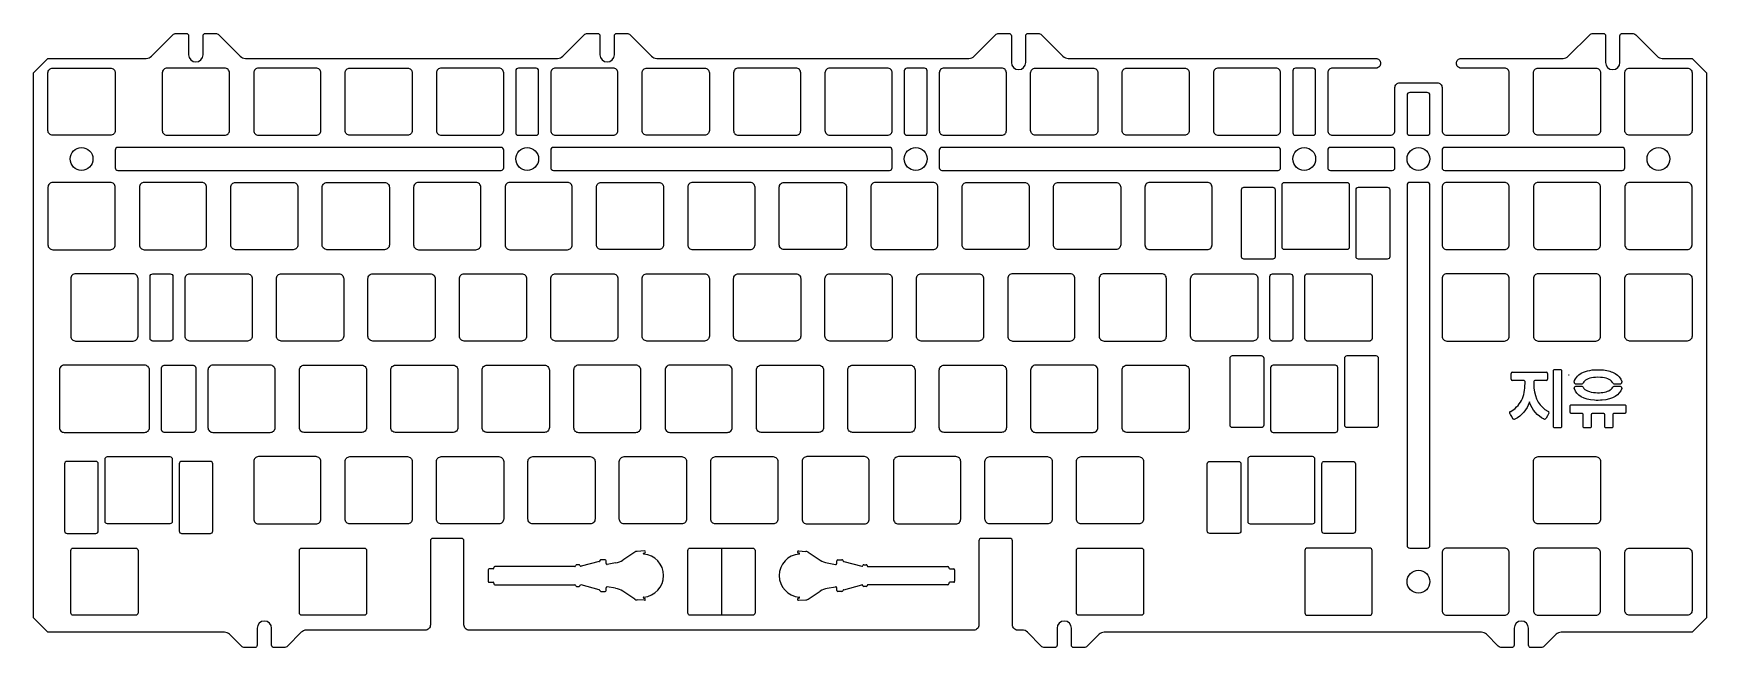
# Model space of a CAD drawing. Header units: millimetres. Extents: x 57 to 406, y 16 to 144.
import ezdxf

# ---------------------------------------------------------------- set-up
doc = ezdxf.new("R2010")
doc.units = ezdxf.units.MM
doc.layers.get('0').update_dxf_attribs({"linetype": 'CONTINUOUS'})

msp = doc.modelspace()

# ---------------------------------------------------------------- linework, layer by layer
for p, q in [((365.28, 72.17), (365.28, 72.78)), ((365.28, 71.56), (365.28, 72.17)), ((365.53, 73.03), (369.06, 73.03)), ((366.72, 71.31), (365.53, 71.31)), ((367.9, 71.31), (366.72, 71.31)), ((368.15, 70.69), (368.15, 71.06)), ((369.06, 73.03), (372.6, 73.03)), ((369.97, 71.06), (369.97, 70.71)), ((371.41, 71.31), (370.22, 71.31)), ((372.6, 71.31), (371.41, 71.31)), ((372.85, 72.78), (372.85, 72.17)), ((372.85, 72.17), (372.85, 71.56)), ((377.24, 72.5), (377.37, 72.5)), ((378.63, 70.62), (380.03, 70.62)), ((380.05, 70.02), (378.64, 70.02)), ((388.08, 70.02), (386.65, 70.02)), ((386.67, 70.62), (388.09, 70.62)), ((369.07, 66.84), (369.01, 66.63)), ((369.17, 66.54), (369.07, 66.84)), ((365.49, 63.56), (365.49, 63.56)), ((373.13, 64.48), (372.81, 63.93)), ((372.91, 64.89), (373.03, 64.83)), ((63.73, 41.42), (63.81, 41.42)), ((146.54, 38.37), (140.54, 38.37)), ((260.84, 38.37), (254.84, 38.37)), ((140.04, 37.87), (140.04, 20.92)), ((147.04, 20.92), (147.04, 37.87)), ((182.64, 35.53), (180.14, 33.88)), ((184.63, 35.78), (183.13, 35.69)), ((184.47, 35.31), (184.71, 35.39)), ((200.69, 36.37), (200.69, 22.37)), ((216.92, 35.31), (216.68, 35.39)), ((216.76, 35.78), (218.25, 35.69)), ((218.74, 35.53), (221.25, 33.88)), ((254.34, 37.87), (254.34, 20.92)), ((261.34, 20.92), (261.34, 37.87)), ((152.09, 31.82), (152.09, 29.44)), ((153.09, 32.02), (152.29, 32.02)), ((153.29, 32.32), (153.29, 32.22)), ((170.11, 32.52), (153.49, 32.52)), ((170.32, 32.74), (170.3, 32.67)), ((171.01, 32.89), (170.52, 32.89)), ((171.21, 32.71), (171.2, 32.74)), ((175.18, 33.57), (171.46, 32.57)), ((175.41, 33.84), (175.3, 33.66)), ((176.46, 33.94), (175.58, 33.94)), ((176.66, 33.17), (176.66, 33.74)), ((178.63, 33.28), (176.9, 32.98)), ((222.75, 33.28), (224.49, 32.98)), ((224.72, 33.17), (224.72, 33.74)), ((224.92, 33.94), (225.81, 33.94)), ((225.98, 33.84), (226.08, 33.66)), ((226.2, 33.57), (229.93, 32.57)), ((230.18, 32.71), (230.18, 32.74)), ((230.38, 32.89), (230.87, 32.89)), ((231.06, 32.74), (231.08, 32.67)), ((231.28, 32.52), (247.89, 32.52)), ((248.09, 32.32), (248.09, 32.22)), ((248.29, 32.02), (249.09, 32.02)), ((249.29, 31.82), (249.29, 29.44)), ((152.29, 29.24), (153.09, 29.24)), ((153.29, 29.04), (153.29, 28.94)), ((153.49, 28.74), (170.11, 28.74)), ((170.3, 28.6), (170.32, 28.52)), ((170.52, 28.37), (171.01, 28.37)), ((171.2, 28.52), (171.21, 28.55)), ((175.18, 27.69), (171.46, 28.69)), ((176.66, 27.53), (176.66, 28.09)), ((178.63, 27.98), (176.9, 28.28)), ((222.75, 27.98), (224.49, 28.28)), ((224.72, 27.53), (224.72, 28.09)), ((226.2, 27.69), (229.93, 28.69)), ((230.18, 28.52), (230.18, 28.55)), ((230.87, 28.37), (230.38, 28.37)), ((231.08, 28.6), (231.06, 28.52)), ((247.89, 28.74), (231.28, 28.74)), ((248.09, 29.04), (248.09, 28.94)), ((249.09, 29.24), (248.29, 29.24)), ((175.3, 27.6), (175.41, 27.43)), ((175.58, 27.33), (176.46, 27.33)), ((182.64, 25.73), (180.14, 27.38)), ((184.63, 25.48), (183.14, 25.57)), ((184.47, 25.95), (184.71, 25.87)), ((216.92, 25.95), (216.68, 25.87)), ((216.75, 25.48), (218.25, 25.57)), ((218.74, 25.73), (221.25, 27.38)), ((225.81, 27.33), (224.92, 27.33)), ((226.08, 27.6), (225.98, 27.43))]:
    msp.add_line(p, q)
for points in [[(337.05, 136.38), (328.05, 136.38, 0.414214), (327.05, 135.38), (327.05, 123.38, 0.414214), (328.05, 122.38), (340.05, 122.38, 0.414214), (341.05, 123.38), (341.05, 132.33, -0.414214), (342.05, 133.33), (349.86, 133.33, -0.414214), (350.86, 132.33), (350.86, 123.38, 0.414214), (351.86, 122.38), (363.86, 122.38, 0.414214), (364.86, 123.38), (364.86, 135.38, 0.414214), (363.86, 136.38), (354.86, 136.38, -0.414214), (353.86, 137.38), (353.86, 137.41, -0.414214), (354.86, 138.41), (376.11, 138.41, 0.198912), (377.17, 138.84), (381.64, 143.31, -0.198912), (382.35, 143.61), (384.43, 143.61, -0.414214), (384.93, 143.11), (384.93, 137.58, 1), (387.93, 137.58), (387.93, 143.11, -0.414214), (388.43, 143.61), (390.52, 143.61, -0.198912), (391.22, 143.31), (395.69, 138.84, 0.198912), (396.75, 138.41), (402.98, 138.41), (405.98, 135.41), (405.98, 21.84), (402.98, 18.84), (375.7, 18.84, 0.198912), (374.64, 18.4), (372.17, 15.94, -0.198912), (371.47, 15.64), (369.38, 15.64, -0.414214), (368.88, 16.14), (368.88, 19.67, 1), (365.88, 19.67), (365.88, 16.14, -0.414214), (365.38, 15.64), (363.3, 15.64, -0.198912), (362.59, 15.94), (360.12, 18.4, 0.198912), (359.06, 18.84), (280.45, 18.84, 0.198912), (279.39, 18.4), (276.92, 15.94, -0.198912), (276.22, 15.64), (274.13, 15.64, -0.414214), (273.63, 16.14), (273.63, 19.67, 1), (270.63, 19.67), (270.63, 16.14, -0.414214), (270.13, 15.64), (268.05, 15.64, -0.198912), (267.34, 15.94), (264.44, 18.84, 0.198491), (263.38, 19.27), (262.42, 19.27, -0.414214), (261.34, 20.35), (261.34, 37.87, 0.414214), (260.84, 38.37), (254.84, 38.37, 0.414214), (254.34, 37.87), (254.34, 20.35, -0.414214), (253.27, 19.27), (148.12, 19.27, -0.414214), (147.04, 20.35), (147.04, 37.87, 0.414214), (146.54, 38.37), (140.54, 38.37, 0.414214), (140.04, 37.87), (140.04, 20.35, -0.414214), (138.97, 19.27), (114.19, 19.27, 0.199266), (113.13, 18.83), (110.24, 15.94, -0.198912), (109.53, 15.64), (107.44, 15.64, -0.414214), (106.94, 16.14), (106.94, 19.67, 1), (103.94, 19.67), (103.94, 16.14, -0.414214), (103.44, 15.64), (101.36, 15.64, -0.198912), (100.65, 15.94), (98.18, 18.4, 0.198912), (97.12, 18.84), (60.32, 18.84), (57.32, 21.84), (57.32, 135.41), (60.32, 138.41), (80.83, 138.41, 0.198912), (81.9, 138.84), (86.36, 143.31, -0.198912), (87.07, 143.61), (89.16, 143.61, -0.414214), (89.66, 143.11), (89.66, 139.16, 1), (92.66, 139.16), (92.66, 143.11, -0.414214), (93.16, 143.61), (95.24, 143.61, -0.198912), (95.95, 143.31), (100.42, 138.84, 0.198912), (101.48, 138.41), (166.56, 138.41, 0.198912), (167.62, 138.84), (172.09, 143.31, -0.198912), (172.8, 143.61), (174.88, 143.61, -0.414214), (175.38, 143.11), (175.38, 139.16, 1), (178.38, 139.16), (178.38, 143.11, -0.414214), (178.88, 143.61), (180.97, 143.61, -0.198912), (181.67, 143.31), (186.14, 138.84, 0.198912), (187.2, 138.41), (252.28, 138.41, 0.198912), (253.35, 138.84), (257.81, 143.31, -0.198912), (258.52, 143.61), (260.61, 143.61, -0.414214), (261.11, 143.11), (261.11, 137.58, 1), (264.11, 137.58), (264.11, 143.11, -0.414214), (264.61, 143.61), (266.69, 143.61, -0.198912), (267.4, 143.31), (271.87, 138.84, 0.198912), (272.93, 138.41), (337.05, 138.41, -0.414214), (338.05, 137.41), (338.05, 137.38, -0.414214)], [(60.34, 135.38, -0.414214), (61.34, 136.38), (73.34, 136.38, -0.414214), (74.34, 135.38), (74.34, 123.38, -0.414214), (73.34, 122.38), (61.34, 122.38, -0.414214), (60.34, 123.38)], [(98.16, 123.38), (98.16, 135.38, 0.414214), (97.16, 136.38), (85.16, 136.38, 0.414214), (84.16, 135.38), (84.16, 123.38, 0.414214), (85.16, 122.38), (97.16, 122.38, 0.414214)], [(116.21, 136.38), (104.21, 136.38, 0.414214), (103.21, 135.38), (103.21, 123.38, 0.414214), (104.21, 122.38), (116.21, 122.38, 0.414214), (117.21, 123.38), (117.21, 135.38, 0.414214)], [(122.26, 135.38, -0.414214), (123.26, 136.38), (135.26, 136.38, -0.414214), (136.26, 135.38), (136.26, 123.38, -0.414214), (135.26, 122.38), (123.26, 122.38, -0.414214), (122.26, 123.38)], [(142.31, 122.38), (154.31, 122.38, 0.414214), (155.31, 123.38), (155.31, 135.38, 0.414214), (154.31, 136.38), (142.31, 136.38, 0.414214), (141.31, 135.38), (141.31, 123.38, 0.414214)], [(162.05, 136.38), (158.38, 136.38, 0.414214), (157.83, 135.83), (157.83, 122.93, 0.414214), (158.38, 122.38), (162.05, 122.38, 0.414214), (162.6, 122.93), (162.6, 135.83, 0.414214)], [(179.12, 123.38), (179.12, 135.38, 0.414214), (178.12, 136.38), (166.12, 136.38, 0.414214), (165.12, 135.38), (165.12, 123.38, 0.414214), (166.12, 122.38), (178.12, 122.38, 0.414214)], [(184.17, 135.38, -0.414214), (185.17, 136.38), (197.17, 136.38, -0.414214), (198.17, 135.38), (198.17, 123.38, -0.414214), (197.17, 122.38), (185.17, 122.38, -0.414214), (184.17, 123.38)], [(216.22, 136.38), (204.22, 136.38, 0.414214), (203.22, 135.38), (203.22, 123.38, 0.414214), (204.22, 122.38), (216.22, 122.38, 0.414214), (217.22, 123.38), (217.22, 135.38, 0.414214)], [(236.27, 123.38), (236.27, 135.38, 0.414214), (235.27, 136.38), (223.27, 136.38, 0.414214), (222.27, 135.38), (222.27, 123.38, 0.414214), (223.27, 122.38), (235.27, 122.38, 0.414214)], [(243.01, 136.38), (239.35, 136.38, 0.414214), (238.8, 135.83), (238.8, 122.93, 0.414214), (239.35, 122.38), (243.01, 122.38, 0.414214), (243.56, 122.93), (243.56, 135.83, 0.414214)], [(260.08, 123.38), (260.08, 135.38, 0.414214), (259.08, 136.38), (247.08, 136.38, 0.414214), (246.08, 135.38), (246.08, 123.38, 0.414214), (247.08, 122.38), (259.08, 122.38, 0.414214)], [(265.13, 135.38, -0.414214), (266.13, 136.38), (278.13, 136.38, -0.414214), (279.13, 135.38), (279.13, 123.38, -0.414214), (278.13, 122.38), (266.13, 122.38, -0.414214), (265.13, 123.38)], [(285.18, 122.38, -0.414214), (284.18, 123.38), (284.18, 135.38, -0.414214), (285.18, 136.38), (297.18, 136.38, -0.414214), (298.18, 135.38), (298.18, 123.38, -0.414214), (297.18, 122.38)], [(316.23, 136.38), (304.23, 136.38, 0.414214), (303.23, 135.38), (303.23, 123.38, 0.414214), (304.23, 122.38), (316.23, 122.38, 0.414214), (317.23, 123.38), (317.23, 135.38, 0.414214)], [(323.97, 136.38), (320.31, 136.38, 0.414214), (319.76, 135.83), (319.76, 122.93, 0.414214), (320.31, 122.38), (323.97, 122.38, 0.414214), (324.52, 122.93), (324.52, 135.83, 0.414214)], [(370.91, 122.38, -0.414214), (369.91, 123.38), (369.91, 135.38, -0.414214), (370.91, 136.38), (382.91, 136.38, -0.414214), (383.91, 135.38), (383.91, 123.38, -0.414214), (382.91, 122.38)], [(389.96, 122.38, -0.414214), (388.96, 123.38), (388.96, 135.38, -0.414214), (389.96, 136.38), (401.96, 136.38, -0.414214), (402.96, 135.38), (402.96, 123.38, -0.414214), (401.96, 122.38)], [(347.78, 131.31), (344.12, 131.31, 0.414214), (343.57, 130.76), (343.57, 122.93, 0.414214), (344.12, 122.38), (347.78, 122.38, 0.414214), (348.33, 122.93), (348.33, 130.76, 0.414214)], [(154.76, 119.85), (74.89, 119.85, 0.414214), (74.34, 119.3), (74.34, 115.63, 0.414214), (74.89, 115.08), (154.76, 115.08, 0.414214), (155.31, 115.63), (155.31, 119.3, 0.414214)], [(235.72, 119.85), (165.67, 119.85, 0.414214), (165.12, 119.3), (165.12, 115.63, 0.414214), (165.67, 115.08), (235.72, 115.08, 0.414214), (236.27, 115.63), (236.27, 119.3, 0.414214)], [(316.68, 119.85), (246.63, 119.85, 0.414214), (246.08, 119.3), (246.08, 115.63, 0.414214), (246.63, 115.08), (316.68, 115.08, 0.414214), (317.23, 115.63), (317.23, 119.3, 0.414214)], [(340.5, 119.85), (327.6, 119.85, 0.414214), (327.05, 119.3), (327.05, 115.63, 0.414214), (327.6, 115.08), (340.5, 115.08, 0.414214), (341.05, 115.63), (341.05, 119.3, 0.414214)], [(388.41, 119.85), (351.41, 119.85, 0.414214), (350.86, 119.3), (350.86, 115.63, 0.414214), (351.41, 115.08), (388.41, 115.08, 0.414214), (388.96, 115.63), (388.96, 119.3, 0.414214)], [(74.34, 99.55), (74.34, 111.55, 0.414214), (73.34, 112.55), (61.34, 112.55, 0.414214), (60.34, 111.55), (60.34, 99.55, 0.414214), (61.34, 98.55), (73.34, 98.55, 0.414214)], [(79.39, 111.55), (79.39, 99.55, 0.414214), (80.39, 98.55), (92.39, 98.55, 0.414214), (93.39, 99.55), (93.39, 111.55, 0.414214), (92.39, 112.55), (80.39, 112.55, 0.414214)], [(99.44, 98.55, -0.414214), (98.44, 99.55), (98.44, 111.55, -0.414214), (99.44, 112.55), (111.44, 112.55, -0.414214), (112.44, 111.55), (112.44, 99.55, -0.414214), (111.44, 98.55)], [(118.49, 98.55, -0.414214), (117.49, 99.55), (117.49, 111.55, -0.414214), (118.49, 112.55), (130.49, 112.55, -0.414214), (131.49, 111.55), (131.49, 99.55, -0.414214), (130.49, 98.55)], [(137.54, 98.55), (149.54, 98.55, 0.414214), (150.54, 99.55), (150.54, 111.55, 0.414214), (149.54, 112.55), (137.54, 112.55, 0.414214), (136.54, 111.55), (136.54, 99.55, 0.414214)], [(168.59, 112.55), (156.59, 112.55, 0.414214), (155.59, 111.55), (155.59, 99.55, 0.414214), (156.59, 98.55), (168.59, 98.55, 0.414214), (169.59, 99.55), (169.59, 111.55, 0.414214)], [(187.64, 112.57, -0.414214), (188.64, 111.57), (188.64, 99.57, -0.414214), (187.64, 98.57), (175.64, 98.57, -0.414214), (174.64, 99.57), (174.64, 111.57, -0.414214), (175.64, 112.57)], [(207.69, 99.57), (207.69, 111.57, 0.414214), (206.69, 112.57), (194.69, 112.57, 0.414214), (193.69, 111.57), (193.69, 99.57, 0.414214), (194.69, 98.57), (206.69, 98.57, 0.414214)], [(226.74, 99.57, -0.414214), (225.74, 98.57), (213.74, 98.57, -0.414214), (212.74, 99.57), (212.74, 111.57, -0.414214), (213.74, 112.57), (225.74, 112.57, -0.414214), (226.74, 111.57)], [(245.79, 99.57), (245.79, 111.57, 0.414214), (244.79, 112.57), (232.79, 112.57, 0.414214), (231.79, 111.57), (231.79, 99.57, 0.414214), (232.79, 98.57), (244.79, 98.57, 0.414214)], [(264.84, 99.57, -0.414214), (263.84, 98.57), (251.84, 98.57, -0.414214), (250.84, 99.57), (250.84, 111.57, -0.414214), (251.84, 112.57), (263.84, 112.57, -0.414214), (264.84, 111.57)], [(269.89, 111.57, -0.414214), (270.89, 112.57), (282.89, 112.57, -0.414214), (283.89, 111.57), (283.89, 99.57, -0.414214), (282.89, 98.57), (270.89, 98.57, -0.414214), (269.89, 99.57)], [(288.94, 111.57), (288.94, 99.57, 0.414214), (289.94, 98.57), (301.94, 98.57, 0.414214), (302.94, 99.57), (302.94, 111.57, 0.414214), (301.94, 112.57), (289.94, 112.57, 0.414214)], [(318.02, 112.57), (331.02, 112.57, -0.414214), (331.52, 112.07), (331.52, 99.07, -0.414214), (331.02, 98.57), (318.02, 98.57, -0.414214), (317.52, 99.07), (317.52, 112.07, -0.414214)], [(347.79, 112.57), (344.12, 112.57, 0.414214), (343.57, 112.02), (343.57, 36.92, 0.414214), (344.12, 36.37), (347.79, 36.37, 0.414214), (348.34, 36.92), (348.34, 112.02, 0.414214)], [(351.86, 98.57), (363.86, 98.57, 0.414214), (364.86, 99.57), (364.86, 111.57, 0.414214), (363.86, 112.57), (351.86, 112.57, 0.414214), (350.86, 111.57), (350.86, 99.57, 0.414214)], [(370.91, 98.57), (382.91, 98.57, 0.414214), (383.91, 99.57), (383.91, 111.57, 0.414214), (382.91, 112.57), (370.91, 112.57, 0.414214), (369.91, 111.57), (369.91, 99.57, 0.414214)], [(401.96, 112.57), (389.96, 112.57, 0.414214), (388.96, 111.57), (388.96, 99.57, 0.414214), (389.96, 98.57), (401.96, 98.57, 0.414214), (402.96, 99.57), (402.96, 111.57, 0.414214)], [(309.58, 111.57), (315.58, 111.57, -0.414214), (316.08, 111.07), (316.08, 97.07, -0.414214), (315.58, 96.57), (309.58, 96.57, -0.414214), (309.08, 97.07), (309.08, 111.07, -0.414214)], [(339.46, 111.57, -0.414214), (339.96, 111.07), (339.96, 97.07, -0.414214), (339.46, 96.57), (333.46, 96.57, -0.414214), (332.96, 97.07), (332.96, 111.07, -0.414214), (333.46, 111.57)], [(79.11, 80.52), (79.11, 92.52, 0.414214), (78.11, 93.52), (66.11, 93.52, 0.414214), (65.11, 92.52), (65.11, 80.52, 0.414214), (66.11, 79.52), (78.11, 79.52, 0.414214)], [(81.63, 92.97, -0.414214), (82.18, 93.52), (85.84, 93.52, -0.414214), (86.39, 92.97), (86.39, 80.07, -0.414214), (85.84, 79.52), (82.18, 79.52, -0.414214), (81.63, 80.07)], [(88.92, 92.52, -0.414214), (89.92, 93.52), (101.92, 93.52, -0.414214), (102.92, 92.52), (102.92, 80.52, -0.414214), (101.92, 79.52), (89.92, 79.52, -0.414214), (88.92, 80.52)], [(108.97, 79.52, -0.414214), (107.97, 80.52), (107.97, 92.52, -0.414214), (108.97, 93.52), (120.97, 93.52, -0.414214), (121.97, 92.52), (121.97, 80.52, -0.414214), (120.97, 79.52)], [(128.02, 79.52, -0.414214), (127.02, 80.52), (127.02, 92.52, -0.414214), (128.02, 93.52), (140.02, 93.52, -0.414214), (141.02, 92.52), (141.02, 80.52, -0.414214), (140.02, 79.52)], [(160.07, 80.52, -0.414214), (159.07, 79.52), (147.07, 79.52, -0.414214), (146.07, 80.52), (146.07, 92.52, -0.414214), (147.07, 93.52), (159.07, 93.52, -0.414214), (160.07, 92.52)], [(166.12, 79.52, -0.414214), (165.12, 80.52), (165.12, 92.52, -0.414214), (166.12, 93.52), (178.12, 93.52, -0.414214), (179.12, 92.52), (179.12, 80.52, -0.414214), (178.12, 79.52)], [(185.17, 79.52, -0.414214), (184.17, 80.52), (184.17, 92.52, -0.414214), (185.17, 93.52), (197.17, 93.52, -0.414214), (198.17, 92.52), (198.17, 80.52, -0.414214), (197.17, 79.52)], [(216.22, 93.52, -0.414214), (217.22, 92.52), (217.22, 80.52, -0.414214), (216.22, 79.52), (204.22, 79.52, -0.414214), (203.22, 80.52), (203.22, 92.52, -0.414214), (204.22, 93.52)], [(222.27, 92.52, -0.414214), (223.27, 93.52), (235.27, 93.52, -0.414214), (236.27, 92.52), (236.27, 80.52, -0.414214), (235.27, 79.52), (223.27, 79.52, -0.414214), (222.27, 80.52)], [(255.32, 80.52, -0.414214), (254.32, 79.52), (242.32, 79.52, -0.414214), (241.32, 80.52), (241.32, 92.52, -0.414214), (242.32, 93.52), (254.32, 93.52, -0.414214), (255.32, 92.52)], [(274.37, 80.52), (274.37, 92.52, 0.414214), (273.37, 93.52), (261.37, 93.52, 0.414214), (260.37, 92.52), (260.37, 80.52, 0.414214), (261.37, 79.52), (273.37, 79.52, 0.414214)], [(293.42, 80.52), (293.42, 92.52, 0.414214), (292.42, 93.52), (280.42, 93.52, 0.414214), (279.42, 92.52), (279.42, 80.52, 0.414214), (280.42, 79.52), (292.42, 79.52, 0.414214)], [(312.47, 80.52, -0.414214), (311.47, 79.52), (299.47, 79.52, -0.414214), (298.47, 80.52), (298.47, 92.52, -0.414214), (299.47, 93.52), (311.47, 93.52, -0.414214), (312.47, 92.52)], [(314.99, 92.97, -0.414214), (315.54, 93.52), (319.21, 93.52, -0.414214), (319.76, 92.97), (319.76, 80.07, -0.414214), (319.21, 79.52), (315.54, 79.52, -0.414214), (314.99, 80.07)], [(322.28, 93.02, -0.414214), (322.78, 93.52), (335.78, 93.52, -0.414214), (336.28, 93.02), (336.28, 80.02, -0.414214), (335.78, 79.52), (322.78, 79.52, -0.414214), (322.28, 80.02)], [(364.86, 80.52), (364.86, 92.52, 0.414214), (363.86, 93.52), (351.86, 93.52, 0.414214), (350.86, 92.52), (350.86, 80.52, 0.414214), (351.86, 79.52), (363.86, 79.52, 0.414214)], [(369.91, 92.52), (369.91, 80.52, 0.414214), (370.91, 79.52), (382.91, 79.52, 0.414214), (383.91, 80.52), (383.91, 92.52, 0.414214), (382.91, 93.52), (370.91, 93.52, 0.414214)], [(402.96, 80.52, -0.414214), (401.96, 79.52), (389.96, 79.52, -0.414214), (388.96, 80.52), (388.96, 92.52, -0.414214), (389.96, 93.52), (401.96, 93.52, -0.414214), (402.96, 92.52)], [(63.72, 60.47), (80.49, 60.47, 0.414214), (81.49, 61.47), (81.49, 73.47, 0.414214), (80.49, 74.47), (63.72, 74.47, 0.414214), (62.72, 73.47), (62.72, 61.47, 0.414214)], [(84.01, 73.92, -0.414214), (84.56, 74.47), (90.61, 74.47, -0.414214), (91.16, 73.92), (91.16, 61.02, -0.414214), (90.61, 60.47), (84.56, 60.47, -0.414214), (84.01, 61.02)], [(94.68, 60.47), (106.68, 60.47, 0.414214), (107.68, 61.47), (107.68, 73.47, 0.414214), (106.68, 74.47), (94.68, 74.47, 0.414214), (93.68, 73.47), (93.68, 61.47, 0.414214)], [(113.73, 60.47, -0.414214), (112.73, 61.47), (112.73, 73.47, -0.414214), (113.73, 74.47), (125.73, 74.47, -0.414214), (126.73, 73.47), (126.73, 61.47, -0.414214), (125.73, 60.47)], [(131.78, 73.47, -0.414214), (132.78, 74.47), (144.78, 74.47, -0.414214), (145.78, 73.47), (145.78, 61.47, -0.414214), (144.78, 60.47), (132.78, 60.47, -0.414214), (131.78, 61.47)], [(151.83, 60.47, -0.414214), (150.83, 61.47), (150.83, 73.47, -0.414214), (151.83, 74.47), (163.83, 74.47, -0.414214), (164.83, 73.47), (164.83, 61.47, -0.414214), (163.83, 60.47)], [(182.88, 74.47), (170.88, 74.47, 0.414214), (169.88, 73.47), (169.88, 61.47, 0.414214), (170.88, 60.47), (182.88, 60.47, 0.414214), (183.88, 61.47), (183.88, 73.47, 0.414214)], [(189.93, 60.47), (201.93, 60.47, 0.414214), (202.93, 61.47), (202.93, 73.47, 0.414214), (201.93, 74.47), (189.93, 74.47, 0.414214), (188.93, 73.47), (188.93, 61.47, 0.414214)], [(220.98, 74.47, -0.414214), (221.98, 73.47), (221.98, 61.47, -0.414214), (220.98, 60.47), (208.98, 60.47, -0.414214), (207.98, 61.47), (207.98, 73.47, -0.414214), (208.98, 74.47)], [(241.03, 61.47, -0.414214), (240.03, 60.47), (228.03, 60.47, -0.414214), (227.03, 61.47), (227.03, 73.47, -0.414214), (228.03, 74.47), (240.03, 74.47, -0.414214), (241.03, 73.47)], [(259.08, 74.47, -0.414214), (260.08, 73.47), (260.08, 61.47, -0.414214), (259.08, 60.47), (247.08, 60.47, -0.414214), (246.08, 61.47), (246.08, 73.47, -0.414214), (247.08, 74.47)], [(278.13, 74.47), (266.13, 74.47, 0.414214), (265.13, 73.47), (265.13, 61.47, 0.414214), (266.13, 60.47), (278.13, 60.47, 0.414214), (279.13, 61.47), (279.13, 73.47, 0.414214)], [(284.18, 73.47, -0.414214), (285.18, 74.47), (297.18, 74.47, -0.414214), (298.18, 73.47), (298.18, 61.47, -0.414214), (297.18, 60.47), (285.18, 60.47, -0.414214), (284.18, 61.47)], [(307.2, 76.47), (313.2, 76.47, -0.414214), (313.7, 75.97), (313.7, 61.97, -0.414214), (313.2, 61.47), (307.2, 61.47, -0.414214), (306.7, 61.97), (306.7, 75.97, -0.414214)], [(328.64, 74.47), (315.64, 74.47, 0.414214), (315.14, 73.97), (315.14, 60.97, 0.414214), (315.64, 60.47), (328.64, 60.47, 0.414214), (329.14, 60.97), (329.14, 73.97, 0.414214)], [(330.58, 75.97, -0.414214), (331.08, 76.47), (337.08, 76.47, -0.414214), (337.58, 75.97), (337.58, 61.97, -0.414214), (337.08, 61.47), (331.08, 61.47, -0.414214), (330.58, 61.97)], [(374, 73.27), (374, 67.49), (374, 61.72, 0.414214), (374.25, 61.47), (374.91, 61.47), (375.57, 61.47, 0.414214), (375.82, 61.72), (375.82, 67.49), (375.82, 73.27, 0.414214), (375.57, 73.52), (374.91, 73.52), (374.25, 73.52, 0.414214)], [(380.2, 64.26), (380.2, 62.99), (380.2, 61.72, 0.414214), (380.45, 61.47), (381.11, 61.47), (381.78, 61.47, 0.414214), (382.03, 61.72), (382.03, 62.99), (382.03, 64.26, -0.414214), (382.28, 64.51), (383.36, 64.51), (384.44, 64.51, -0.414214), (384.69, 64.26), (384.69, 62.99), (384.69, 61.72, 0.414214), (384.94, 61.47), (385.6, 61.47), (386.26, 61.47, 0.414214), (386.51, 61.72), (386.51, 62.99), (386.51, 64.26, -0.414214), (386.76, 64.51), (387.88, 64.51), (388.99, 64.51, 0.414214), (389.24, 64.76), (389.24, 65.34), (389.24, 65.91, 0.414214), (388.99, 66.16), (383.36, 66.16), (377.72, 66.16, 0.414214), (377.47, 65.91), (377.47, 65.34), (377.47, 64.76, 0.414214), (377.72, 64.51), (378.84, 64.51), (379.95, 64.51, -0.414214)], [(70.31, 54.42), (64.31, 54.42, 0.414214), (63.81, 53.92), (63.81, 39.92, 0.414214), (64.31, 39.42), (70.31, 39.42, 0.414214), (70.81, 39.92), (70.81, 53.92, 0.414214)], [(72.75, 55.42), (85.75, 55.42, -0.414214), (86.25, 54.92), (86.25, 41.92, -0.414214), (85.75, 41.42), (72.75, 41.42, -0.414214), (72.25, 41.92), (72.25, 54.92, -0.414214)], [(94.19, 54.42), (88.19, 54.42, 0.414214), (87.69, 53.92), (87.69, 39.92, 0.414214), (88.19, 39.42), (94.19, 39.42, 0.414214), (94.69, 39.92), (94.69, 53.92, 0.414214)], [(104.21, 41.42), (116.21, 41.42, 0.414214), (117.21, 42.42), (117.21, 54.42, 0.414214), (116.21, 55.42), (104.21, 55.42, 0.414214), (103.21, 54.42), (103.21, 42.42, 0.414214)], [(135.26, 55.42, -0.414214), (136.26, 54.42), (136.26, 42.42, -0.414214), (135.26, 41.42), (123.26, 41.42, -0.414214), (122.26, 42.42), (122.26, 54.42, -0.414214), (123.26, 55.42)], [(142.31, 41.42, -0.414214), (141.31, 42.42), (141.31, 54.42, -0.414214), (142.31, 55.42), (154.31, 55.42, -0.414214), (155.31, 54.42), (155.31, 42.42, -0.414214), (154.31, 41.42)], [(161.36, 41.42, -0.414214), (160.36, 42.42), (160.36, 54.42, -0.414214), (161.36, 55.42), (173.36, 55.42, -0.414214), (174.36, 54.42), (174.36, 42.42, -0.414214), (173.36, 41.42)], [(180.41, 41.42, -0.414214), (179.41, 42.42), (179.41, 54.42, -0.414214), (180.41, 55.42), (192.41, 55.42, -0.414214), (193.41, 54.42), (193.41, 42.42, -0.414214), (192.41, 41.42)], [(198.46, 54.42, -0.414214), (199.46, 55.42), (211.46, 55.42, -0.414214), (212.46, 54.42), (212.46, 42.42, -0.414214), (211.46, 41.42), (199.46, 41.42, -0.414214), (198.46, 42.42)], [(218.51, 41.42), (230.51, 41.42, 0.414214), (231.51, 42.42), (231.51, 54.42, 0.414214), (230.51, 55.42), (218.51, 55.42, 0.414214), (217.51, 54.42), (217.51, 42.42, 0.414214)], [(250.56, 42.42), (250.56, 54.42, 0.414214), (249.56, 55.42), (237.56, 55.42, 0.414214), (236.56, 54.42), (236.56, 42.42, 0.414214), (237.56, 41.42), (249.56, 41.42, 0.414214)], [(255.61, 54.42, -0.414214), (256.61, 55.42), (268.61, 55.42, -0.414214), (269.61, 54.42), (269.61, 42.42, -0.414214), (268.61, 41.42), (256.61, 41.42, -0.414214), (255.61, 42.42)], [(275.66, 41.42, -0.414214), (274.66, 42.42), (274.66, 54.42, -0.414214), (275.66, 55.42), (287.66, 55.42, -0.414214), (288.66, 54.42), (288.66, 42.42, -0.414214), (287.66, 41.42)], [(302.44, 54.42), (308.44, 54.42, -0.414214), (308.94, 53.92), (308.94, 39.92, -0.414214), (308.44, 39.42), (302.44, 39.42, -0.414214), (301.94, 39.92), (301.94, 53.92, -0.414214)], [(323.87, 55.42), (310.87, 55.42, 0.414214), (310.37, 54.92), (310.37, 41.92, 0.414214), (310.87, 41.42), (323.87, 41.42, 0.414214), (324.37, 41.92), (324.37, 54.92, 0.414214)], [(332.31, 54.42, -0.414214), (332.81, 53.92), (332.81, 39.92, -0.414214), (332.31, 39.42), (326.31, 39.42, -0.414214), (325.81, 39.92), (325.81, 53.92, -0.414214), (326.31, 54.42)], [(370.91, 41.42, -0.414214), (369.91, 42.42), (369.91, 54.42, -0.414214), (370.91, 55.42), (382.91, 55.42, -0.414214), (383.91, 54.42), (383.91, 42.42, -0.414214), (382.91, 41.42)], [(65.11, 35.87, -0.414214), (65.61, 36.37), (78.61, 36.37, -0.414214), (79.11, 35.87), (79.11, 22.87, -0.414214), (78.61, 22.37), (65.61, 22.37, -0.414214), (65.11, 22.87)], [(112.73, 35.87, -0.414214), (113.23, 36.37), (126.23, 36.37, -0.414214), (126.73, 35.87), (126.73, 22.87, -0.414214), (126.23, 22.37), (113.23, 22.37, -0.414214), (112.73, 22.87)], [(194.19, 36.37), (207.19, 36.37, -0.414214), (207.69, 35.87), (207.69, 22.87, -0.414214), (207.19, 22.37), (194.19, 22.37, -0.414214), (193.69, 22.87), (193.69, 35.87, -0.414214)], [(274.66, 35.87, -0.414214), (275.16, 36.37), (288.16, 36.37, -0.414214), (288.66, 35.87), (288.66, 22.87, -0.414214), (288.16, 22.37), (275.16, 22.37, -0.414214), (274.66, 22.87)], [(335.78, 36.37), (322.78, 36.37, 0.414214), (322.28, 35.87), (322.28, 22.87, 0.414214), (322.78, 22.37), (335.78, 22.37, 0.414214), (336.28, 22.87), (336.28, 35.87, 0.414214)], [(364.86, 23.37), (364.86, 35.37, 0.414214), (363.86, 36.37), (351.86, 36.37, 0.414214), (350.86, 35.37), (350.86, 23.37, 0.414214), (351.86, 22.37), (363.86, 22.37, 0.414214)], [(383.91, 23.37), (383.91, 35.37, 0.414214), (382.91, 36.37), (370.91, 36.37, 0.414214), (369.91, 35.37), (369.91, 23.37, 0.414214), (370.91, 22.37), (382.91, 22.37, 0.414214)], [(402.96, 23.37, -0.414214), (401.96, 22.37), (389.96, 22.37, -0.414214), (388.96, 23.37), (388.96, 35.37, -0.414214), (389.96, 36.37), (401.96, 36.37, -0.414214), (402.96, 35.37)]]:
    msp.add_lwpolyline(points, format="xyb", close=True)
for centre in [(67.34, 117.46), (160.21, 117.46), (241.18, 117.46), (322.14, 117.46), (345.95, 117.46), (395.96, 117.46), (345.95, 29.37)]:
    msp.add_circle(centre, 2.38)
for centre, radius, start, end in [((365.53, 72.78), 0.25, 90, 180), ((365.53, 71.56), 0.25, 180, 270), ((367.9, 71.06), 0.25, -0.0114, 90), ((370.22, 71.06), 0.25, 90, 180), ((372.6, 72.78), 0.25, 0, 90), ((372.6, 71.56), 0.25, -90, 0), ((378.63, 70.87), 0.25, 167.0754, 270), ((378.64, 69.77), 0.25, 90, 193.7308), ((380.03, 70.87), 0.25, 270, 336.5529), ((380.05, 69.77), 0.25, 25.2529, 90), ((386.65, 69.77), 0.25, 90, 154.7964), ((386.67, 70.87), 0.25, 203.3169, 270), ((388.08, 69.77), 0.25, -13.571, 90), ((388.09, 70.87), 0.25, -90, 11.6167), ((365.19, 64.59), 0.25, 116.8064, 208.4298), ((372.91, 64.61), 0.25, -29.4691, 62.2742), ((183.19, 34.69), 1, 93.3415, 123.3415), ((184.5, 35.22), 0.1, 108.3415, 265.5476), ((184.14, 30.63), 4.5, 0, 85.5476), ((184.64, 35.58), 0.2, -71.6585, 93.3415), ((217.24, 30.63), 4.5, 94.4524, 180), ((216.74, 35.58), 0.2, 86.6585, 251.6585), ((216.89, 35.22), 0.1, -85.5476, 71.6585), ((218.19, 34.69), 1, 56.6585, 86.6585), ((152.29, 31.82), 0.2, 90, 180), ((153.09, 32.22), 0.2, -90, 0), ((153.49, 32.32), 0.2, 90, 180), ((170.11, 32.72), 0.2, 270, 345), ((170.52, 32.69), 0.2, 90, 165), ((171.01, 32.69), 0.2, 15, 90), ((171.4, 32.76), 0.2, 195, 285), ((175.13, 33.76), 0.2, 285, 330), ((175.58, 33.74), 0.2, 90, 150), ((176.46, 33.74), 0.2, 0, 90), ((176.86, 33.17), 0.2, 180, 280), ((177.94, 37.22), 4, 280, 303.3415), ((223.45, 37.22), 4, 236.6585, 260), ((224.52, 33.17), 0.2, -100, 0), ((224.92, 33.74), 0.2, 90, 180), ((225.81, 33.74), 0.2, 30, 90), ((226.26, 33.76), 0.2, 210, 255), ((229.98, 32.76), 0.2, 255, 345), ((230.38, 32.69), 0.2, 90, 165), ((230.87, 32.69), 0.2, 15, 90), ((231.28, 32.72), 0.2, 195, 270), ((247.89, 32.32), 0.2, 0, 90), ((248.29, 32.22), 0.2, 180, 270), ((249.09, 31.82), 0.2, 0, 90), ((152.29, 29.44), 0.2, 180, 270), ((153.09, 29.04), 0.2, 0, 90), ((153.49, 28.94), 0.2, 180, 270), ((170.11, 28.54), 0.2, 15, 90), ((170.52, 28.57), 0.2, 195, 270), ((171.01, 28.57), 0.2, 270, 345), ((171.4, 28.5), 0.2, 75, 165), ((176.86, 28.09), 0.2, 80, 180), ((177.94, 24.04), 4, 56.6585, 80), ((184.14, 30.63), 4.5, -85.5476, 0), ((217.24, 30.63), 4.5, 180, 265.5476), ((223.45, 24.04), 4, 100, 123.3415), ((224.52, 28.09), 0.2, 0, 100), ((229.98, 28.5), 0.2, 15, 105), ((230.38, 28.57), 0.2, 195, 270), ((230.87, 28.57), 0.2, 270, 345), ((231.28, 28.54), 0.2, 90, 165), ((247.89, 28.94), 0.2, 270, 360), ((248.29, 29.04), 0.2, 90, 180), ((249.09, 29.44), 0.2, -90, 0), ((175.13, 27.5), 0.2, 30, 75), ((175.58, 27.53), 0.2, 210, 270), ((176.46, 27.53), 0.2, -90, 0), ((183.2, 26.57), 1.01, 236.7674, 266.6588), ((184.5, 26.04), 0.1, 94.4524, 251.6585), ((184.64, 25.68), 0.2, -92.793, 71.6585), ((216.74, 25.68), 0.2, 108.3415, 272.793), ((216.89, 26.04), 0.1, -71.6585, 85.5476), ((218.19, 26.57), 1.01, 273.3412, 303.2326), ((224.92, 27.53), 0.2, 180, 270), ((225.81, 27.53), 0.2, 270, 330), ((226.26, 27.5), 0.2, 105, 150)]:
    msp.add_arc(centre, radius, start, end)
for points in [[(379.1, 72.2), (379.77, 72.88), (380.75, 73.29), (382.18, 73.49)], [(382.18, 73.49), (382.59, 73.55), (384.08, 73.55), (384.51, 73.49)], [(384.51, 73.49), (385.51, 73.36), (386.27, 73.13), (386.91, 72.75)], [(367.99, 68.82), (368.11, 69.4), (368.15, 69.93), (368.15, 70.69)], [(369.97, 70.71), (369.97, 70.37), (369.99, 69.93), (370.01, 69.72)], [(378.39, 70.93), (378.5, 71.4), (378.74, 71.84), (379.1, 72.2)], [(380.27, 70.8), (380.27, 70.79), (380.26, 70.78), (380.26, 70.77)], [(382.4, 71.91), (381.32, 71.76), (380.54, 71.35), (380.27, 70.8)], [(380.28, 69.88), (380.28, 69.88), (380.28, 69.87), (380.28, 69.87)], [(380.28, 69.87), (380.59, 69.24), (381.57, 68.82), (382.87, 68.76)], [(384.31, 71.91), (383.91, 71.97), (382.79, 71.97), (382.4, 71.91)], [(386.44, 70.77), (386.19, 71.34), (385.44, 71.75), (384.31, 71.91)], [(385.62, 69.16), (386.02, 69.35), (386.29, 69.59), (386.42, 69.88)], [(386.91, 72.75), (387.62, 72.33), (388.08, 71.78), (388.3, 71.07)], [(388.3, 71.07), (388.32, 71.02), (388.33, 70.97), (388.34, 70.92)], [(369.01, 66.63), (368.65, 65.38), (367.34, 63.84), (366.14, 63.27)], [(366.4, 65.77), (367.22, 66.6), (367.75, 67.6), (367.99, 68.82)], [(372.02, 63.28), (370.86, 63.82), (369.57, 65.3), (369.17, 66.54)], [(370.01, 69.72), (370.21, 67.47), (371.24, 65.77), (372.91, 64.89)], [(378.45, 69.52), (378.43, 69.59), (378.42, 69.65), (378.4, 69.71)], [(382.62, 67.17), (380.43, 67.33), (378.88, 68.2), (378.45, 69.52)], [(384.2, 67.18), (383.83, 67.15), (383, 67.14), (382.62, 67.17)], [(382.87, 68.76), (383.44, 68.73), (383.92, 68.75), (384.38, 68.81)], [(388.3, 69.63), (387.87, 68.23), (386.44, 67.38), (384.2, 67.18)], [(384.38, 68.81), (384.9, 68.88), (385.25, 68.98), (385.62, 69.16)], [(388.32, 69.71), (388.32, 69.68), (388.31, 69.66), (388.3, 69.63)], [(365.04, 64.35), (365.02, 64.39), (364.99, 64.44), (364.97, 64.47)], [(365.49, 63.56), (365.35, 63.8), (365.15, 64.16), (365.04, 64.35)], [(365.08, 64.82), (365.11, 64.83), (365.14, 64.85), (365.17, 64.86)], [(365.17, 64.86), (365.64, 65.1), (365.96, 65.34), (366.4, 65.77)], [(366.14, 63.27), (365.72, 63.07), (365.77, 63.05), (365.49, 63.56)], [(372.81, 63.93), (372.32, 63.05), (372.38, 63.1), (372.02, 63.28)]]:
    msp.add_open_spline(points, degree=3)

doc.saveas('drawing.dxf')
